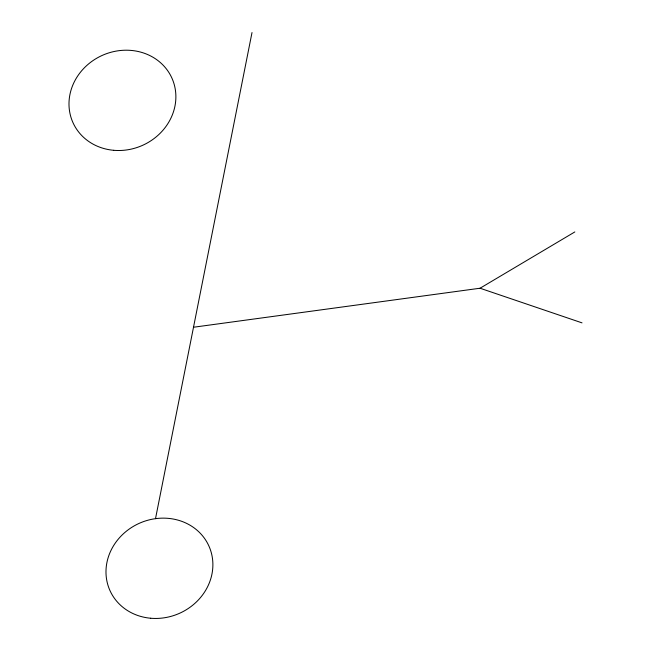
<?xml version="1.0" encoding="UTF-8"?>
<svg xmlns="http://www.w3.org/2000/svg" width="651" height="651" viewBox="0 0 651 651"><rect width="100%" height="100%" fill="white"/><g stroke="black" fill="none" stroke-linecap="round" stroke-linejoin="round"><path stroke-width="0.98" d="M155.508 518.66L252.01 32.55M193.51 327.241L480.056 288.23L574.825 231.935M480.056 288.23L582.018 322.863M113.681 150.3A54.253 49.289 -24.2 0 0 172.474 79.414A54.253 49.289 -24.2 0 0 81.147 71.366A54.253 49.289 -24.2 0 0 113.681 150.3M150.682 618.238A54.253 49.289 -24.2 0 0 209.476 547.345A54.253 49.289 -24.2 0 0 118.148 539.297A54.253 49.289 -24.2 0 0 150.682 618.238"/></g></svg>
